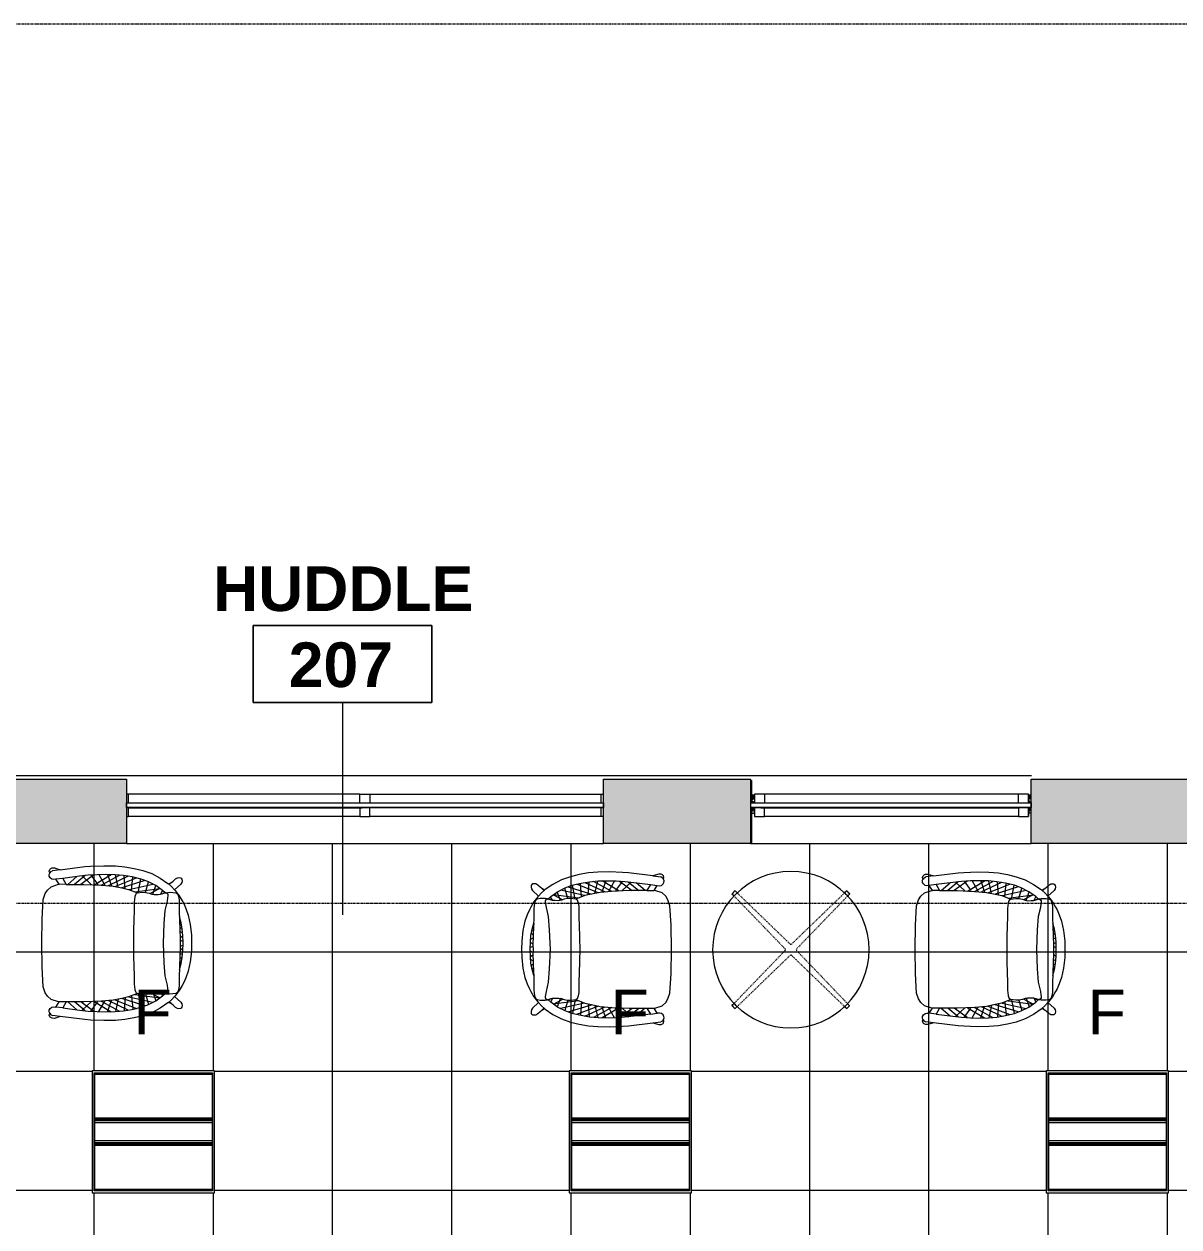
# Model space of a CAD drawing. Header units: inches. Extents: x 29752 to 32426, y -178 to 5722.
# Drawn here: x 30307.8 to 30540.2, y 5368.6 to 5610.7 of the extents above; entities that cross this region are included whole.
import ezdxf

# ---------------------------------------------------------------- set-up
doc = ezdxf.new("R2010")
doc.units = ezdxf.units.IN
doc.header["$MEASUREMENT"] = 0
doc.linetypes.add('Dash', pattern=[0.25, 0.125, -0.125])
doc.linetypes.add('Grid Line 1_2_', pattern=[0.875, 0.5, -0.125, 0.125, -0.125])
for name, color, linetype, lineweight in [('1900 Duke Street_2nd Flr_LINKED_dwg', 8, 'Continuous', 9), ('A-AREA-IDEN', 2, 'Continuous', 9), ('A-CLNG', 13, 'Continuous', 13), ('A-CLNG-PATT', 13, 'Continuous', 13), ('A-FLOR', 192, 'Continuous', 13), ('A-GLAZ-CURT', 52, 'Continuous', 9), ('A-WALL', 113, 'Continuous', 13), ('A-WALL-PATT', 111, 'Continuous', 13), ('AE-GLAZING', 7, 'Continuous', 9), ('AE-SILL', 7, 'Continuous', 9), ('AE-WALLS-PATT', 7, 'Continuous', 9), ('AE-WALLS-TENANT', 7, 'Continuous', 9), ('E-LITE-EQPM', 33, 'Continuous', 9), ('E-LITE-EQPM-IDEN', 33, 'Continuous', 9), ('I-FURN', 30, 'Continuous', 9), ('I-FURN-HDLN', 30, 'Dash', 9), ('S-GRID', 1, 'Continuous', 9)]:
    doc.layers.add(name, color=color, linetype=linetype, lineweight=lineweight)
doc.styles.add('Arial', font='arial.ttf', dxfattribs={"height": 9})
doc.styles.add('Swis721 Lt BT_B', font='', dxfattribs={"height": 9})
doc.styles.get('Swis721 Lt BT_B').set_extended_font_data('Swis721 Lt BT', bold=True)

# ---------------------------------------------------------------- blocks, each defined once
blk = doc.blocks.new('1900 Duke Street_2nd Flr_LINKED_dwg-5565117-FIRST FLOOR')
at = {"layer": 'AE-WALLS-PATT'}
h = blk.add_hatch(color=256, dxfattribs=at)
h.paths.add_polyline_path([(1355.63, 1066.92), (1355.63, 1074.17), (1355.47, 1074.17), (1355.47, 1066.92)], flags=0)
h.paths.add_polyline_path([(1355.47, 1075.17), (1355.63, 1075.17), (1355.63, 1079.62), (1355.47, 1079.62)], flags=0)
at = {"layer": 'AE-GLAZING'}
for p, q in [((1278.81, 1076.87), (1325.38, 1076.87)), ((1356.22, 1075.17), (1355.63, 1075.17)), ((1411.4, 1075.17), (1411.9, 1075.17)), ((1230.25, 1074.12), (1229.88, 1074.12)), ((1325.88, 1074.12), (1325.38, 1074.12)), ((1355.94, 1074.17), (1355.63, 1073.06)), ((1355.91, 1074.17), (1356.22, 1073.06)), ((1357.5, 1074.12), (1358.25, 1074.12)), ((1410.13, 1074.12), (1409.38, 1074.12)), ((1411.72, 1074.17), (1411.4, 1073.06)), ((1411.9, 1073.42), (1411.69, 1074.17)), ((1276.81, 1072.37), (1230.25, 1072.37)), ((1409.38, 1072.37), (1411.38, 1072.37))]:
    blk.add_line(p, q, dxfattribs=at)
at = {"layer": 'AE-GLAZING', "flags": 128}
for points in [[(1230.25, 1075.17), (1230.25, 1076.87), (1229.88, 1076.87)], [(1276.81, 1075.17), (1276.81, 1076.87), (1230.25, 1076.87)], [(1276.81, 1076.87), (1278.81, 1076.87), (1278.81, 1075.17)], [(1325.38, 1075.17), (1325.38, 1076.87), (1325.88, 1076.87)], [(1358.25, 1076.87), (1356.25, 1076.87), (1356.25, 1075.17)], [(1409.38, 1075.17), (1409.38, 1076.87), (1358.25, 1076.87), (1358.25, 1075.17)], [(1411.38, 1075.17), (1411.38, 1076.87), (1409.38, 1076.87)], [(1229.88, 1072.37), (1230.25, 1072.37), (1230.25, 1074.12), (1276.81, 1074.12), (1277.31, 1074.12)], [(1276.81, 1074.12), (1276.81, 1072.37), (1278.81, 1072.37), (1278.81, 1074.12)], [(1325.38, 1072.37), (1325.38, 1074.12), (1278.81, 1074.12), (1278.31, 1074.12)], [(1355.63, 1074.17), (1355.63, 1073.06), (1356.22, 1073.06), (1356.22, 1074.17)], [(1356.25, 1074.17), (1356.25, 1072.37), (1358.25, 1072.37), (1358.25, 1074.12), (1409.38, 1074.12), (1409.38, 1072.37), (1358.25, 1072.37)], [(1411.9, 1073.06), (1411.4, 1073.06), (1411.4, 1074.17)], [(1325.88, 1072.37), (1325.38, 1072.37), (1278.81, 1072.37)]]:
    blk.add_lwpolyline(points, dxfattribs=at)
blk.add_lwpolyline([(1411.38, 1074.17), (1411.38, 1072.37)], close=True, dxfattribs=at)
at = {"layer": 'AE-GLAZING'}
for centre, start, end in [((1355.91, 1077.35), 242.9414, 302.3616), ((1355.91, 1077.18), 242.9414, 302.3616), ((1355.91, 1076.99), 242.9414, 302.3616), ((1355.91, 1076.76), 242.9414, 302.3616), ((1411.71, 1077.35), 237.6384, 287.7404), ((1411.71, 1077.18), 237.6384, 287.7404), ((1411.71, 1076.99), 237.6384, 287.7404), ((1411.71, 1076.76), 237.6384, 287.7404)]:
    blk.add_arc(centre, 0.631, start, end, dxfattribs=at)
blk.add_ellipse((1356, 1075.67), major_axis=(0, 0.333), ratio=0.724983, dxfattribs=at)
for start_param, end_param in [(0, 4.876802), (5.083746, 6.283185)]:
    blk.add_ellipse((1411.68, 1075.67), major_axis=(0, 0.333), ratio=0.724983, start_param=start_param, end_param=end_param, dxfattribs=at)
at = {"layer": 'AE-SILL', "flags": 128}
blk.add_lwpolyline([(1143.63, 1079.92), (1143.63, 1080.62), (1412, 1080.62)], dxfattribs=at)
at = {"layer": 'AE-WALLS-TENANT'}
blk.add_line((1355.63, 1074.17), (1355.63, 1066.92), dxfattribs=at)
at = {"layer": 'AE-WALLS-TENANT', "flags": 128}
blk.add_lwpolyline([(1355.47, 1079.62), (1355.63, 1079.62), (1355.63, 1075.17)], dxfattribs=at)
blk = doc.blocks.new('HermanMiller_Collection_CrosshatchLoungeChair - Lounge Chair Ash Frame-6145815-FIRST FLOOR')
at = {"layer": 'I-FURN'}
for p, q in [((-10.11, 13.94), (-8.33, 14.56)), ((-8.33, 14.56), (-6.56, 15)), ((-6.56, 15), (-4.69, 15.31)), ((-4.69, 15.31), (-2.82, 15.48)), ((-2.82, 15.48), (-0.47, 15.53)), ((-0.47, 15.53), (2.19, 15.43)), ((2.19, 15.43), (3.35, 15.33)), ((3.35, 15.33), (8.29, 14.71)), ((8.29, 14.71), (9.45, 15.08)), ((8.29, 14.71), (9.88, 14.51)), ((9.45, 15.08), (9.94, 15.07)), ((9.94, 15.07), (10.19, 14.93)), ((10.19, 14.93), (10.33, 14.83)), ((10.33, 14.83), (10.4, 14.76)), ((10.4, 14.76), (10.5, 14.41)), ((-16.24, 12.46), (-16.19, 12.83)), ((-16.16, 12.12), (-16.24, 12.46)), ((-16.19, 12.83), (-16.06, 13.01)), ((-15.97, 11.79), (-16.16, 12.12)), ((-16.06, 13.01), (-15.88, 13.11)), ((-15.88, 13.11), (-15.57, 13.14)), ((-15.57, 13.14), (-15.3, 13.12)), ((-15.3, 13.12), (-14.89, 12.88)), ((-14.89, 12.88), (-14.41, 12.45)), ((-14.41, 12.45), (-14.09, 12.16)), ((-14.09, 12.16), (-13.61, 11.74)), ((-14.09, 12.16), (-13.5, 11.86)), ((-13.38, 11.97), (-11.84, 13.02)), ((-11.84, 13.02), (-10.11, 13.94)), ((-9.35, 12.33), (-10.91, 11.55)), ((-8.84, 10.17), (-9.47, 12.27)), ((-8, 12.83), (-9.35, 12.33)), ((-8.74, 12.53), (-4.08, 11.08)), ((-6.16, 13.28), (-8, 12.83)), ((-7.37, 10.07), (-7.91, 12.86)), ((-2.66, 11.35), (-7.08, 13.06)), ((-6.07, 10.51), (-6.29, 13.25)), ((-4.45, 13.56), (-6.16, 13.28)), ((-5.4, 13.41), (-1.32, 11.5)), ((-4.75, 10.94), (-4.57, 13.54)), ((-2.74, 13.71), (-4.45, 13.56)), ((0.04, 11.62), (-3.65, 13.63)), ((-3.38, 11.21), (-2.81, 13.7)), ((-0.72, 13.76), (-2.74, 13.71)), ((-1.21, 13.75), (-1.99, 11.46)), ((1.47, 11.68), (-1.95, 13.73)), ((0.89, 13.71), (-0.72, 13.76)), ((0.54, 13.72), (-0.67, 11.6)), ((2.14, 13.64), (0.76, 11.76)), ((2.65, 13.61), (0.89, 13.71)), ((1.53, 13.68), (4.14, 11.76)), ((3.91, 13.46), (2.02, 11.7)), ((4.43, 13.4), (2.65, 13.61)), ((3.31, 13.53), (5.45, 11.77)), ((7.79, 12.98), (4.43, 13.4)), ((6.74, 11.78), (4.95, 13.34)), ((7.07, 11.78), (7.79, 12.98)), ((7.79, 12.98), (9.15, 12.81)), ((9.15, 12.81), (8.52, 11.78)), ((9.63, 12.75), (9.15, 12.81)), ((10.01, 12.82), (9.63, 12.75)), ((10.18, 14.37), (9.88, 14.51)), ((10.35, 13.11), (10.01, 12.82)), ((10.42, 14.04), (10.18, 14.37)), ((10.49, 13.42), (10.35, 13.11)), ((10.49, 14.35), (10.4, 14.07)), ((10.4, 14.07), (10.42, 14.04)), ((10.42, 14.04), (10.52, 13.74)), ((10.5, 14.41), (10.49, 14.35)), ((10.52, 13.74), (10.49, 13.42)), ((-14.73, 10.65), (-15.97, 11.79)), ((-15.65, 9.49), (-14.85, 10.52)), ((-15.53, 9.31), (-15.3, 9.89)), ((-15.3, 9.89), (-15.03, 10.04)), ((-15.03, 10.04), (-14.38, 10.15)), ((-14.85, 10.52), (-14.73, 10.65)), ((-14.11, 11.32), (-14.73, 10.65)), ((-14.38, 10.15), (-13.68, 10.18)), ((-13.5, 11.86), (-14.11, 11.32)), ((-13.68, 10.18), (-13.37, 10.16)), ((-13.5, 11.86), (-13.38, 11.97)), ((-13.37, 10.16), (-13, 10.1)), ((-13.37, 9.72), (-13.26, 9.91)), ((-13.37, 9.45), (-13.37, 9.72)), ((-13.26, 9.91), (-13.03, 10.05)), ((-13.03, 10.05), (-12.87, 10.08)), ((-12.28, 10.57), (-12.84, 10.05)), ((-12.84, 10.05), (-11.91, 9.79)), ((-12.25, 9.89), (-12.74, 10.15)), ((-11.93, 9.83), (-12.31, 10.54)), ((-10.91, 11.55), (-12.28, 10.57)), ((-11.91, 9.79), (-11.38, 9.76)), ((-6.69, 10.27), (-11.75, 10.94)), ((-11.75, 10.94), (-9.83, 9.94)), ((-11.38, 9.76), (-10.62, 9.74)), ((-10.32, 9.77), (-10.95, 11.52)), ((-10.62, 9.74), (-10.13, 9.82)), ((-5.5, 10.76), (-10.32, 11.84)), ((-10.13, 9.82), (-9.58, 10.03)), ((-9.58, 10.03), (-8.94, 10.17)), ((-8.94, 10.17), (-8.25, 10.18)), ((-8.25, 10.18), (-7.24, 10.05)), ((-7.24, 10.05), (-5.43, 10.76)), ((-6.98, 9.91), (-7.24, 10.05)), ((-6.87, 9.68), (-6.98, 9.91)), ((-5.43, 10.76), (-4.09, 11.07)), ((-4.09, 11.07), (-2.35, 11.41)), ((-2.35, 11.41), (-0.04, 11.62)), ((-0.04, 11.62), (3.52, 11.76)), ((3.52, 11.76), (7.07, 11.78)), ((7.07, 11.78), (8.52, 11.78)), ((8.52, 11.78), (8.64, 11.78)), ((8.64, 11.78), (10.13, 11.29)), ((10.13, 11.29), (10.87, 10.64)), ((10.87, 10.64), (11.32, 9.93)), ((11.32, 9.93), (11.7, 8.73)), ((-16.99, 6.91), (-16.57, 7.88)), ((-16.57, 7.88), (-16.27, 8.44)), ((-16.27, 8.44), (-15.65, 9.49)), ((-15.67, 8.24), (-15.64, 8.63)), ((-15.67, 6.38), (-15.67, 8.24)), ((-15.64, 8.63), (-15.53, 9.31)), ((-13.32, 9.08), (-13.37, 9.45)), ((-13.2, 8.39), (-13.32, 9.08)), ((-12.77, 6.52), (-13.2, 8.39)), ((-6.73, 9.31), (-6.87, 9.68)), ((-6.63, 8.65), (-6.73, 9.31)), ((-6.6, 8.25), (-6.63, 8.65)), ((-6.6, 6.21), (-6.6, 8.25)), ((11.7, 8.73), (11.95, 4.8)), ((-17.88, 3.71), (-17.46, 5.6)), ((-17.46, 5.6), (-16.99, 6.91)), ((-15.71, 5.21), (-16.02, 4.01)), ((-15.73, 4.6), (-15.71, 5.21)), ((-15.71, 5.21), (-15.67, 6.38)), ((-12.57, 3.87), (-12.77, 6.52)), ((-6.53, 4.94), (-6.6, 6.21)), ((-6.46, 2.21), (-6.53, 4.94)), ((-18.12, 1.59), (-17.88, 3.71)), ((-16.25, 2.74), (-16.35, 1.47)), ((-16.02, 4.01), (-16.25, 2.74)), ((-16.18, 3.11), (-15.79, 2.82)), ((-16.08, 3.71), (-15.76, 3.84)), ((-15.86, 0.78), (-15.73, 4.6)), ((-15.83, 4.74), (-15.73, 4.64)), ((-12.39, -0.06), (-12.57, 3.87)), ((11.95, 4.8), (12.01, -0.06)), ((-18.15, -0.06), (-18.12, 1.59)), ((-16.35, 1.47), (-16.41, -0.06)), ((-15.85, 0.53), (-16.39, 0.33)), ((-16.36, 1.35), (-15.85, 1.03)), ((-16.31, 1.99), (-15.81, 2.23)), ((-15.84, -0.06), (-15.86, 0.78)), ((-6.43, -0.06), (-6.46, 2.21)), ((-18.12, -1.72), (-18.15, -0.06)), ((-17.88, -3.83), (-18.12, -1.72)), ((-16.41, -0.06), (-16.35, -1.59)), ((-15.85, -0.65), (-16.39, -0.45)), ((-16.36, -1.47), (-15.85, -1.15)), ((-16.35, -1.59), (-16.25, -2.86)), ((-16.31, -2.11), (-15.81, -2.35)), ((-15.86, -0.91), (-15.84, -0.06)), ((-15.73, -4.72), (-15.86, -0.91)), ((-12.57, -3.99), (-12.39, -0.06)), ((-6.53, -5.07), (-6.46, -2.33)), ((-6.46, -2.33), (-6.43, -0.06)), ((12.01, -0.06), (11.95, -4.92)), ((-17.46, -5.72), (-17.88, -3.83)), ((-16.25, -2.86), (-16.02, -4.13)), ((-16.18, -3.23), (-15.79, -2.95)), ((-16.08, -3.83), (-15.76, -3.96)), ((-16.02, -4.13), (-15.71, -5.33)), ((-15.83, -4.87), (-15.73, -4.77)), ((-15.67, -6.5), (-15.73, -4.72)), ((-15.71, -5.33), (-15.73, -4.72)), ((-12.77, -6.65), (-12.57, -3.99)), ((-16.99, -7.03), (-17.46, -5.72)), ((-16.57, -8.01), (-16.99, -7.03)), ((-15.67, -8.36), (-15.67, -6.5)), ((-13.2, -8.52), (-12.77, -6.65)), ((-6.6, -6.33), (-6.53, -5.07)), ((-6.6, -8.38), (-6.6, -6.33)), ((11.95, -4.92), (11.7, -8.85)), ((-16.27, -8.56), (-16.57, -8.01)), ((-15.65, -9.61), (-16.27, -8.56)), ((-15.64, -8.76), (-15.67, -8.36)), ((-14.85, -10.65), (-15.65, -9.61)), ((-15.53, -9.43), (-15.64, -8.76)), ((-15.3, -10.01), (-15.53, -9.43)), ((-13.37, -9.58), (-13.32, -9.2)), ((-13.37, -9.84), (-13.37, -9.58)), ((-13.32, -9.2), (-13.2, -8.52)), ((-6.87, -9.81), (-6.73, -9.43)), ((-6.73, -9.43), (-6.63, -8.77)), ((-6.63, -8.77), (-6.6, -8.38)), ((11.7, -8.85), (11.32, -10.05)), ((-16.16, -12.24), (-15.97, -11.91)), ((-15.97, -11.91), (-14.73, -10.77)), ((-15.03, -10.16), (-15.3, -10.01)), ((-14.38, -10.28), (-15.03, -10.16)), ((-14.73, -10.77), (-14.85, -10.65)), ((-14.73, -10.77), (-14.11, -11.44)), ((-13.68, -10.3), (-14.38, -10.28)), ((-14.11, -11.44), (-13.5, -11.98)), ((-14.09, -12.28), (-13.61, -11.86)), ((-13.5, -11.98), (-14.09, -12.28)), ((-13.37, -10.29), (-13.68, -10.3)), ((-13.38, -12.1), (-13.5, -11.98)), ((-11.84, -13.14), (-13.38, -12.1)), ((-13.26, -10.03), (-13.37, -9.84)), ((-13, -10.22), (-13.37, -10.29)), ((-13.03, -10.17), (-13.26, -10.03)), ((-12.87, -10.2), (-13.03, -10.17)), ((-13, -10.22), (-12.84, -10.17)), ((-11.91, -9.91), (-12.84, -10.17)), ((-12.84, -10.17), (-12.28, -10.69)), ((-12.25, -10.01), (-12.74, -10.27)), ((-11.93, -9.95), (-12.31, -10.66)), ((-12.28, -10.69), (-10.91, -11.67)), ((-11.38, -9.88), (-11.91, -9.91)), ((-11.75, -11.07), (-9.83, -10.06)), ((-6.69, -10.39), (-11.75, -11.07)), ((-10.62, -9.86), (-11.38, -9.88)), ((-10.32, -9.89), (-10.95, -11.64)), ((-10.91, -11.67), (-9.35, -12.45)), ((-10.13, -9.95), (-10.62, -9.86)), ((-5.5, -10.89), (-10.32, -11.96)), ((-9.58, -10.15), (-10.13, -9.95)), ((-8.94, -10.29), (-9.58, -10.15)), ((-8.84, -10.29), (-9.47, -12.39)), ((-8.25, -10.3), (-8.94, -10.29)), ((-8.74, -12.65), (-4.08, -11.2)), ((-7.24, -10.18), (-8.25, -10.3)), ((-7.37, -10.19), (-7.91, -12.98)), ((-7.24, -10.18), (-6.98, -10.03)), ((-5.43, -10.88), (-7.24, -10.18)), ((-2.66, -11.47), (-7.08, -13.18)), ((-6.98, -10.03), (-6.87, -9.81)), ((-6.07, -10.63), (-6.29, -13.38)), ((-4.09, -11.2), (-5.43, -10.88)), ((-5.4, -13.53), (-1.32, -11.62)), ((-4.75, -11.06), (-4.57, -13.66)), ((-2.35, -11.53), (-4.09, -11.2)), ((0.04, -11.74), (-3.65, -13.75)), ((-3.38, -11.33), (-2.81, -13.82)), ((-0.04, -11.74), (-2.35, -11.53)), ((-1.21, -13.87), (-1.99, -11.59)), ((1.47, -11.8), (-1.95, -13.85)), ((0.54, -13.85), (-0.67, -11.72)), ((3.52, -11.88), (-0.04, -11.74)), ((2.14, -13.76), (0.76, -11.88)), ((1.53, -13.8), (4.14, -11.89)), ((3.91, -13.59), (2.02, -11.82)), ((3.31, -13.65), (5.45, -11.89)), ((7.07, -11.9), (3.52, -11.88)), ((6.74, -11.9), (4.95, -13.46)), ((7.07, -11.9), (8.52, -11.91)), ((7.79, -13.1), (7.07, -11.9)), ((8.52, -11.91), (9.15, -12.93)), ((8.64, -11.91), (8.52, -11.91)), ((10.13, -11.42), (8.64, -11.91)), ((10.87, -10.76), (10.13, -11.42)), ((11.32, -10.05), (10.87, -10.76)), ((-16.24, -12.58), (-16.16, -12.24)), ((-16.19, -12.95), (-16.24, -12.58)), ((-16.06, -13.13), (-16.19, -12.95)), ((-15.88, -13.23), (-16.06, -13.13)), ((-15.57, -13.27), (-15.88, -13.23)), ((-15.3, -13.24), (-15.57, -13.27)), ((-14.89, -13), (-15.3, -13.24)), ((-14.41, -12.57), (-14.89, -13)), ((-14.09, -12.28), (-14.41, -12.57)), ((-10.11, -14.07), (-11.84, -13.14)), ((-8.33, -14.68), (-10.11, -14.07)), ((-9.35, -12.45), (-8, -12.96)), ((-8, -12.96), (-6.16, -13.41)), ((-6.16, -13.41), (-4.45, -13.68)), ((-4.45, -13.68), (-2.74, -13.83)), ((-2.74, -13.83), (-0.72, -13.88)), ((-0.72, -13.88), (0.89, -13.84)), ((0.89, -13.84), (2.65, -13.73)), ((2.65, -13.73), (4.43, -13.53)), ((4.43, -13.53), (7.79, -13.1)), ((7.79, -13.1), (9.15, -12.93)), ((9.15, -12.93), (9.63, -12.87)), ((9.63, -12.87), (10.01, -12.94)), ((10.18, -14.49), (9.88, -14.63)), ((10.01, -12.94), (10.35, -13.24)), ((10.18, -14.49), (10.4, -14.2)), ((10.35, -13.24), (10.49, -13.54)), ((10.42, -14.16), (10.4, -14.2)), ((10.4, -14.2), (10.49, -14.47)), ((10.52, -13.86), (10.42, -14.16)), ((10.49, -13.54), (10.52, -13.86)), ((10.49, -14.47), (10.5, -14.53)), ((-6.56, -15.12), (-8.33, -14.68)), ((-4.69, -15.44), (-6.56, -15.12)), ((-2.82, -15.61), (-4.69, -15.44)), ((-0.47, -15.65), (-2.82, -15.61)), ((2.19, -15.55), (-0.47, -15.65)), ((3.35, -15.46), (2.19, -15.55)), ((8.29, -14.83), (3.35, -15.46)), ((8.29, -14.83), (9.88, -14.63)), ((9.45, -15.21), (8.29, -14.83)), ((9.94, -15.19), (9.45, -15.21)), ((10.19, -15.06), (9.94, -15.19)), ((10.33, -14.95), (10.19, -15.06)), ((10.4, -14.88), (10.33, -14.95)), ((10.5, -14.53), (10.4, -14.88))]:
    blk.add_line(p, q, dxfattribs=at)
blk = doc.blocks.new('Table-Coffee-Teknion-BBCTC_Cosmos_Round-R2013 - 17 3_4_ High-6290376-FIRST FLOOR')
at = {"layer": 'I-FURN'}
for p, q in [((-11.85, 11.25), (-11.44, 10.83)), ((-10.81, 11.45), (-11.24, 11.86)), ((11.24, 11.86), (10.81, 11.45)), ((11.44, 10.83), (11.85, 11.25)), ((-11.44, -10.83), (-11.85, -11.25)), ((-11.24, -11.86), (-10.81, -11.45)), ((10.82, -11.45), (11.24, -11.86)), ((11.81, -11.29), (11.41, -10.86))]:
    blk.add_line(p, q, dxfattribs=at)
for radius, start, end in [(15.75, 0, 180), (16.34, 133.4535, 136.4655), (15.75, 133.359, 136.5603), (15.75, 43.4397, 46.635), (16.34, 43.5345, 46.5404), (15.75, 180, 360), (16.34, 223.5345, 226.5404), (15.75, 223.4397, 226.635), (15.75, 313.3594, 316.3973), (16.34, 313.4535, 316.3027)]:
    blk.add_arc((0, 0), radius, start, end, dxfattribs=at)
at = {"layer": 'I-FURN-HDLN'}
for p, q in [((-1.13, 0.14), (-11.85, 11.25)), ((-11.24, 11.86), (-0.14, 1.13)), ((0.14, 1.13), (11.24, 11.86)), ((11.85, 11.25), (1.13, 0.14)), ((-11.85, -11.25), (-1.13, -0.13)), ((-0.14, -1.13), (-11.24, -11.86)), ((11.24, -11.86), (0.14, -1.14)), ((1.14, -0.14), (11.81, -11.29))]:
    blk.add_line(p, q, dxfattribs=at)
for centre, start, end in [((-1.29, 0), 319.2979, 41.4043), ((0, 1.29), 228.5957, 311.4043), ((1.29, 0), 138.6476, 223.7627), ((0, -1.29), 47.5735, 131.4196)]:
    blk.add_arc(centre, 0.206, start, end, dxfattribs=at)
blk = doc.blocks.new('HermanMiller_Collection_CrosshatchLoungeChair - Lounge Chair Ash Frame-6145814-FIRST FLOOR')
at = {"layer": 'I-FURN'}
for p, q in [((-8.33, 14.68), (-10.11, 14.07)), ((-6.56, 15.12), (-8.33, 14.68)), ((-4.69, 15.44), (-6.56, 15.12)), ((-2.82, 15.61), (-4.69, 15.44)), ((-0.47, 15.65), (-2.82, 15.61)), ((2.19, 15.55), (-0.47, 15.65)), ((3.35, 15.46), (2.19, 15.55)), ((8.29, 14.83), (3.35, 15.46)), ((9.45, 15.21), (8.29, 14.83)), ((8.29, 14.83), (9.88, 14.63)), ((9.94, 15.19), (9.45, 15.21)), ((10.18, 14.49), (9.88, 14.63)), ((10.19, 15.06), (9.94, 15.19)), ((10.33, 14.95), (10.19, 15.06)), ((10.4, 14.88), (10.33, 14.95)), ((10.5, 14.53), (10.4, 14.88)), ((10.49, 14.47), (10.5, 14.53)), ((-16.19, 12.95), (-16.24, 12.58)), ((-16.24, 12.58), (-16.16, 12.24)), ((-16.06, 13.13), (-16.19, 12.95)), ((-16.16, 12.24), (-15.97, 11.91)), ((-15.88, 13.23), (-16.06, 13.13)), ((-15.57, 13.27), (-15.88, 13.23)), ((-15.3, 13.24), (-15.57, 13.27)), ((-14.89, 13), (-15.3, 13.24)), ((-14.41, 12.57), (-14.89, 13)), ((-14.09, 12.28), (-14.41, 12.57)), ((-14.09, 12.28), (-13.61, 11.86)), ((-13.5, 11.98), (-14.09, 12.28)), ((-11.84, 13.14), (-13.38, 12.1)), ((-10.11, 14.07), (-11.84, 13.14)), ((-10.91, 11.67), (-9.35, 12.45)), ((-8.84, 10.29), (-9.47, 12.39)), ((-9.35, 12.45), (-8, 12.96)), ((-8.74, 12.65), (-4.08, 11.2)), ((-8, 12.96), (-6.16, 13.41)), ((-7.37, 10.19), (-7.91, 12.98)), ((-2.66, 11.47), (-7.08, 13.18)), ((-6.07, 10.63), (-6.29, 13.38)), ((-6.16, 13.41), (-4.45, 13.68)), ((-5.4, 13.53), (-1.32, 11.62)), ((-4.75, 11.06), (-4.57, 13.66)), ((-4.45, 13.68), (-2.74, 13.83)), ((0.04, 11.74), (-3.65, 13.75)), ((-3.38, 11.33), (-2.81, 13.82)), ((-2.74, 13.83), (-0.72, 13.88)), ((-1.21, 13.87), (-1.99, 11.59)), ((1.47, 11.8), (-1.95, 13.85)), ((-0.72, 13.88), (0.89, 13.84)), ((0.54, 13.85), (-0.67, 11.72)), ((2.14, 13.76), (0.76, 11.88)), ((0.89, 13.84), (2.65, 13.73)), ((1.53, 13.8), (4.14, 11.89)), ((3.91, 13.59), (2.02, 11.82)), ((2.65, 13.73), (4.43, 13.53)), ((3.31, 13.65), (5.45, 11.89)), ((4.43, 13.53), (7.79, 13.1)), ((6.74, 11.9), (4.95, 13.46)), ((7.79, 13.1), (7.07, 11.9)), ((7.79, 13.1), (9.15, 12.93)), ((8.52, 11.91), (9.15, 12.93)), ((9.15, 12.93), (9.63, 12.87)), ((9.63, 12.87), (10.01, 12.94)), ((10.01, 12.94), (10.35, 13.24)), ((10.18, 14.49), (10.4, 14.2)), ((10.35, 13.24), (10.49, 13.54)), ((10.4, 14.2), (10.49, 14.47)), ((10.42, 14.16), (10.4, 14.2)), ((10.52, 13.86), (10.42, 14.16)), ((10.49, 13.54), (10.52, 13.86)), ((-15.97, 11.91), (-14.73, 10.77)), ((-14.85, 10.65), (-15.65, 9.61)), ((-15.3, 10.01), (-15.53, 9.43)), ((-15.03, 10.16), (-15.3, 10.01)), ((-14.38, 10.28), (-15.03, 10.16)), ((-14.73, 10.77), (-14.85, 10.65)), ((-14.73, 10.77), (-14.11, 11.44)), ((-13.68, 10.3), (-14.38, 10.28)), ((-14.11, 11.44), (-13.5, 11.98)), ((-13.37, 10.29), (-13.68, 10.3)), ((-13.38, 12.1), (-13.5, 11.98)), ((-13, 10.22), (-13.37, 10.29)), ((-13.26, 10.03), (-13.37, 9.84)), ((-13.37, 9.84), (-13.37, 9.58)), ((-13.03, 10.17), (-13.26, 10.03)), ((-12.87, 10.2), (-13.03, 10.17)), ((-13, 10.22), (-12.84, 10.17)), ((-12.84, 10.17), (-12.28, 10.69)), ((-11.91, 9.91), (-12.84, 10.17)), ((-12.25, 10.01), (-12.74, 10.27)), ((-11.93, 9.95), (-12.31, 10.66)), ((-12.28, 10.69), (-10.91, 11.67)), ((-11.38, 9.88), (-11.91, 9.91)), ((-11.75, 11.07), (-9.83, 10.06)), ((-6.69, 10.39), (-11.75, 11.07)), ((-10.62, 9.86), (-11.38, 9.88)), ((-10.32, 9.89), (-10.95, 11.64)), ((-10.13, 9.95), (-10.62, 9.86)), ((-5.5, 10.89), (-10.32, 11.96)), ((-9.58, 10.15), (-10.13, 9.95)), ((-8.94, 10.29), (-9.58, 10.15)), ((-8.25, 10.3), (-8.94, 10.29)), ((-7.24, 10.18), (-8.25, 10.3)), ((-5.43, 10.88), (-7.24, 10.18)), ((-7.24, 10.18), (-6.98, 10.03)), ((-6.98, 10.03), (-6.87, 9.81)), ((-6.87, 9.81), (-6.73, 9.43)), ((-4.09, 11.2), (-5.43, 10.88)), ((-2.35, 11.53), (-4.09, 11.2)), ((-0.04, 11.74), (-2.35, 11.53)), ((3.52, 11.88), (-0.04, 11.74)), ((7.07, 11.9), (3.52, 11.88)), ((7.07, 11.9), (8.52, 11.91)), ((8.64, 11.91), (8.52, 11.91)), ((10.13, 11.42), (8.64, 11.91)), ((10.87, 10.76), (10.13, 11.42)), ((11.32, 10.05), (10.87, 10.76)), ((11.7, 8.85), (11.32, 10.05)), ((-16.57, 8.01), (-16.99, 7.03)), ((-16.27, 8.56), (-16.57, 8.01)), ((-15.65, 9.61), (-16.27, 8.56)), ((-15.64, 8.76), (-15.67, 8.36)), ((-15.67, 8.36), (-15.67, 6.5)), ((-15.53, 9.43), (-15.64, 8.76)), ((-13.37, 9.58), (-13.32, 9.2)), ((-13.32, 9.2), (-13.2, 8.52)), ((-13.2, 8.52), (-12.77, 6.65)), ((-6.73, 9.43), (-6.63, 8.77)), ((-6.63, 8.77), (-6.6, 8.38)), ((-6.6, 8.38), (-6.6, 6.33)), ((11.95, 4.92), (11.7, 8.85)), ((-17.46, 5.72), (-17.88, 3.83)), ((-16.99, 7.03), (-17.46, 5.72)), ((-16.02, 4.13), (-15.71, 5.33)), ((-15.83, 4.87), (-15.73, 4.77)), ((-15.67, 6.5), (-15.73, 4.72)), ((-15.71, 5.33), (-15.73, 4.72)), ((-12.77, 6.65), (-12.57, 3.99)), ((-6.6, 6.33), (-6.53, 5.07)), ((-6.53, 5.07), (-6.46, 2.33)), ((12.01, 0.06), (11.95, 4.92)), ((-17.88, 3.83), (-18.12, 1.72)), ((-16.35, 1.59), (-16.25, 2.86)), ((-16.25, 2.86), (-16.02, 4.13)), ((-16.18, 3.23), (-15.79, 2.95)), ((-16.08, 3.83), (-15.76, 3.96)), ((-15.73, 4.72), (-15.86, 0.91)), ((-12.57, 3.99), (-12.39, 0.06)), ((-18.12, 1.72), (-18.15, 0.06)), ((-18.15, 0.06), (-18.12, -1.59)), ((-16.41, 0.06), (-16.35, 1.59)), ((-16.35, -1.47), (-16.41, 0.06)), ((-15.85, 0.65), (-16.39, 0.45)), ((-16.36, 1.47), (-15.85, 1.15)), ((-16.31, 2.11), (-15.81, 2.35)), ((-15.86, 0.91), (-15.84, 0.06)), ((-15.84, 0.06), (-15.86, -0.78)), ((-12.39, 0.06), (-12.57, -3.87)), ((-6.46, 2.33), (-6.43, 0.06)), ((-6.43, 0.06), (-6.46, -2.21)), ((11.95, -4.8), (12.01, 0.06)), ((-18.12, -1.59), (-17.88, -3.71)), ((-15.85, -0.53), (-16.39, -0.33)), ((-16.36, -1.35), (-15.85, -1.03)), ((-16.25, -2.74), (-16.35, -1.47)), ((-16.31, -1.99), (-15.81, -2.23)), ((-15.86, -0.78), (-15.73, -4.6)), ((-6.46, -2.21), (-6.53, -4.94)), ((-17.88, -3.71), (-17.46, -5.6)), ((-16.02, -4.01), (-16.25, -2.74)), ((-16.18, -3.11), (-15.79, -2.82)), ((-16.08, -3.71), (-15.76, -3.84)), ((-15.71, -5.21), (-16.02, -4.01)), ((-15.83, -4.74), (-15.73, -4.64)), ((-15.73, -4.6), (-15.71, -5.21)), ((-12.57, -3.87), (-12.77, -6.52)), ((11.7, -8.73), (11.95, -4.8)), ((-17.46, -5.6), (-16.99, -6.91)), ((-16.99, -6.91), (-16.57, -7.88)), ((-15.71, -5.21), (-15.67, -6.38)), ((-15.67, -6.38), (-15.67, -8.24)), ((-12.77, -6.52), (-13.2, -8.39)), ((-6.53, -4.94), (-6.6, -6.21)), ((-6.6, -6.21), (-6.6, -8.25)), ((-16.57, -7.88), (-16.27, -8.44)), ((-16.27, -8.44), (-15.65, -9.49)), ((-15.67, -8.24), (-15.64, -8.63)), ((-15.65, -9.49), (-14.85, -10.52)), ((-15.64, -8.63), (-15.53, -9.31)), ((-15.53, -9.31), (-15.3, -9.89)), ((-13.32, -9.08), (-13.37, -9.45)), ((-13.37, -9.45), (-13.37, -9.72)), ((-13.2, -8.39), (-13.32, -9.08)), ((-6.87, -9.68), (-6.98, -9.91)), ((-6.73, -9.31), (-6.87, -9.68)), ((-6.63, -8.65), (-6.73, -9.31)), ((-6.6, -8.25), (-6.63, -8.65)), ((11.32, -9.93), (11.7, -8.73)), ((-15.97, -11.79), (-16.16, -12.12)), ((-14.73, -10.65), (-15.97, -11.79)), ((-15.3, -9.89), (-15.03, -10.04)), ((-15.03, -10.04), (-14.38, -10.15)), ((-14.85, -10.52), (-14.73, -10.65)), ((-14.11, -11.32), (-14.73, -10.65)), ((-14.38, -10.15), (-13.68, -10.18)), ((-13.5, -11.86), (-14.11, -11.32)), ((-14.09, -12.16), (-13.61, -11.74)), ((-14.09, -12.16), (-13.5, -11.86)), ((-13.68, -10.18), (-13.37, -10.16)), ((-13.5, -11.86), (-13.38, -11.97)), ((-13.38, -11.97), (-11.84, -13.02)), ((-13.37, -9.72), (-13.26, -9.91)), ((-13.37, -10.16), (-13, -10.1)), ((-13.26, -9.91), (-13.03, -10.05)), ((-13.03, -10.05), (-12.87, -10.08)), ((-12.84, -10.05), (-11.91, -9.79)), ((-12.28, -10.57), (-12.84, -10.05)), ((-12.25, -9.89), (-12.74, -10.15)), ((-11.93, -9.83), (-12.31, -10.54)), ((-10.91, -11.55), (-12.28, -10.57)), ((-11.91, -9.79), (-11.38, -9.76)), ((-11.75, -10.94), (-9.83, -9.94)), ((-6.69, -10.27), (-11.75, -10.94)), ((-11.38, -9.76), (-10.62, -9.74)), ((-10.32, -9.77), (-10.95, -11.52)), ((-9.35, -12.33), (-10.91, -11.55)), ((-10.62, -9.74), (-10.13, -9.82)), ((-5.5, -10.76), (-10.32, -11.84)), ((-10.13, -9.82), (-9.58, -10.03)), ((-9.58, -10.03), (-8.94, -10.17)), ((-8.84, -10.17), (-9.47, -12.27)), ((-8.94, -10.17), (-8.25, -10.18)), ((-8.74, -12.53), (-4.08, -11.08)), ((-8.25, -10.18), (-7.24, -10.05)), ((-7.37, -10.07), (-7.91, -12.86)), ((-6.98, -9.91), (-7.24, -10.05)), ((-7.24, -10.05), (-5.43, -10.76)), ((-2.66, -11.35), (-7.08, -13.06)), ((-6.07, -10.51), (-6.29, -13.25)), ((-5.43, -10.76), (-4.09, -11.07)), ((-5.4, -13.41), (-1.32, -11.5)), ((-4.75, -10.94), (-4.57, -13.54)), ((-4.09, -11.07), (-2.35, -11.41)), ((0.04, -11.62), (-3.65, -13.63)), ((-3.38, -11.21), (-2.81, -13.7)), ((-2.35, -11.41), (-0.04, -11.62)), ((-1.21, -13.75), (-1.99, -11.46)), ((1.47, -11.68), (-1.95, -13.73)), ((0.54, -13.72), (-0.67, -11.6)), ((-0.04, -11.62), (3.52, -11.76)), ((2.14, -13.64), (0.76, -11.76)), ((1.53, -13.68), (4.14, -11.76)), ((3.91, -13.46), (2.02, -11.7)), ((3.31, -13.53), (5.45, -11.77)), ((3.52, -11.76), (7.07, -11.78)), ((6.74, -11.78), (4.95, -13.34)), ((7.07, -11.78), (8.52, -11.78)), ((7.07, -11.78), (7.79, -12.98)), ((9.15, -12.81), (8.52, -11.78)), ((8.52, -11.78), (8.64, -11.78)), ((8.64, -11.78), (10.13, -11.29)), ((10.13, -11.29), (10.87, -10.64)), ((10.87, -10.64), (11.32, -9.93)), ((-16.16, -12.12), (-16.24, -12.46)), ((-16.24, -12.46), (-16.19, -12.83)), ((-16.19, -12.83), (-16.06, -13.01)), ((-16.06, -13.01), (-15.88, -13.11)), ((-15.88, -13.11), (-15.57, -13.14)), ((-15.57, -13.14), (-15.3, -13.12)), ((-15.3, -13.12), (-14.89, -12.88)), ((-14.89, -12.88), (-14.41, -12.45)), ((-14.41, -12.45), (-14.09, -12.16)), ((-11.84, -13.02), (-10.11, -13.94)), ((-10.11, -13.94), (-8.33, -14.56)), ((-8, -12.83), (-9.35, -12.33)), ((-6.16, -13.28), (-8, -12.83)), ((-4.45, -13.56), (-6.16, -13.28)), ((-2.74, -13.71), (-4.45, -13.56)), ((-0.72, -13.76), (-2.74, -13.71)), ((0.89, -13.71), (-0.72, -13.76)), ((2.65, -13.61), (0.89, -13.71)), ((4.43, -13.4), (2.65, -13.61)), ((7.79, -12.98), (4.43, -13.4)), ((7.79, -12.98), (9.15, -12.81)), ((8.29, -14.71), (9.88, -14.51)), ((9.63, -12.75), (9.15, -12.81)), ((10.01, -12.82), (9.63, -12.75)), ((10.18, -14.37), (9.88, -14.51)), ((10.35, -13.11), (10.01, -12.82)), ((10.42, -14.04), (10.18, -14.37)), ((10.49, -13.42), (10.35, -13.11)), ((10.4, -14.07), (10.42, -14.04)), ((10.49, -14.35), (10.4, -14.07)), ((10.4, -14.76), (10.5, -14.41)), ((10.42, -14.04), (10.52, -13.74)), ((10.52, -13.74), (10.49, -13.42)), ((10.5, -14.41), (10.49, -14.35)), ((-8.33, -14.56), (-6.56, -15)), ((-6.56, -15), (-4.69, -15.31)), ((-4.69, -15.31), (-2.82, -15.48)), ((-2.82, -15.48), (-0.47, -15.53)), ((-0.47, -15.53), (2.19, -15.43)), ((2.19, -15.43), (3.35, -15.33)), ((3.35, -15.33), (8.29, -14.71)), ((8.29, -14.71), (9.45, -15.08)), ((9.45, -15.08), (9.94, -15.07)), ((9.94, -15.07), (10.19, -14.93)), ((10.19, -14.93), (10.33, -14.83)), ((10.33, -14.83), (10.4, -14.76))]:
    blk.add_line(p, q, dxfattribs=at)
blk = doc.blocks.new('System Panel - Glazed-6062364-FIRST FLOOR')
at = {"layer": 'A-GLAZ-CURT', "lineweight": 13}
for p, q in [((-48, 0.75), (-48, 1.75)), ((-48, 1.75), (48, 1.75)), ((48, 0.75), (-48, 0.75)), ((48, 1.75), (48, 0.75))]:
    blk.add_line(p, q, dxfattribs=at)
blk = doc.blocks.new('System Panel - Glazed-6062563-FIRST FLOOR')
at = {"layer": 'A-GLAZ-CURT', "lineweight": 13}
for p, q in [((-28.21, 0.75), (-28.21, 1.75)), ((-28.21, 1.75), (28.21, 1.75)), ((28.21, 0.75), (-28.21, 0.75)), ((28.21, 1.75), (28.21, 0.75))]:
    blk.add_line(p, q, dxfattribs=at)
blk = doc.blocks.new('L-Recessed-Axis-Plano - 2 X 2-4550865-FIRST FLOOR')
at = {"layer": 'E-LITE-EQPM'}
for p, q in [((11.91, 11.87), (-11.91, 11.87)), ((-11.91, 11.87), (-11.91, -11.88)), ((-11.88, -11.56), (-11.88, 11.56)), ((-11.88, 11.56), (11.87, 11.56)), ((11.87, 11.56), (11.87, -11.56)), ((11.91, -11.88), (11.91, 11.87)), ((-11.88, 2.74), (11.87, 2.74)), ((11.87, 2.51), (-11.88, 2.51)), ((-11.88, 2.3), (11.87, 2.3)), ((-11.88, 2.2), (11.87, 2.2)), ((-11.88, 1.83), (11.87, 1.83)), ((-11.88, -1.83), (11.87, -1.83)), ((-11.88, -2.2), (11.87, -2.2)), ((-11.88, -2.3), (11.87, -2.3)), ((-11.88, -2.51), (11.87, -2.51)), ((-11.88, -2.74), (11.87, -2.74)), ((-11.91, -11.88), (11.91, -11.88)), ((11.87, -11.56), (-11.88, -11.56))]:
    blk.add_line(p, q, dxfattribs=at)
blk = doc.blocks.new('Room Tag - Room Name and Number-3379422-FIRST FLOOR')
at = {"layer": 'A-AREA-IDEN'}
for p, q in [((-0.1881, -0.1636), (-0.1881, -0.0018)), ((-0.1881, -0.0018), (0.1869, -0.0018)), ((0.1869, -0.0018), (-0.1881, -0.0018)), ((-0.1881, -0.0018), (-0.1881, -0.1636)), ((0.1869, -0.0018), (0.1869, -0.1636)), ((0.1869, -0.1636), (0.1869, -0.0018)), ((0.1869, -0.1636), (-0.1881, -0.1636)), ((-0.1881, -0.1636), (0.1869, -0.1636))]:
    blk.add_line(p, q, dxfattribs=at)

msp = doc.modelspace()

# ---------------------------------------------------------------- hatches: boundary and pattern name
at = {"layer": 'A-CLNG-PATT'}
h = msp.add_hatch(dxfattribs=at)
h.set_pattern_fill('FP_13', color=256, style=0, pattern_type=2)
h.set_pattern_definition([(0, (30729.893, 4895.936), (0, -24), []), (270, (30729.893, 4895.936), (-24, -1e-15), [])])
h.paths.add_polyline_path([(30497.59, 4391.69), (30510.55, 4391.69), (30510.55, 4391.81), (30542.36, 4391.81), (30542.36, 4417.69), (30570.36, 4417.69), (30570.36, 4391.81), (30902.4, 4391.81), (30902.4, 4417.69), (30930.4, 4417.69), (30930.4, 4391.81), (31013.92, 4391.81), (31013.92, 4391.69), (31022.24, 4391.73), (31022.24, 4417.69), (31022.49, 4417.69), (31022.49, 4626.32), (31347.05, 4626.32), (31347.05, 4626.45), (31372.8, 4626.45), (31372.8, 4826.64), (31347.05, 4826.64), (31347.05, 4854.64), (31372.8, 4854.64), (31372.8, 5330.06), (31347.05, 5330.07), (31347.05, 5358.06), (31365.05, 5358.06), (31365.05, 5398.44), (31370.55, 5398.44), (31370.55, 5423.19), (31351.55, 5423.19), (31351.55, 5439.81), (30943.22, 5439.81), (30943.22, 5420.44), (30896.76, 5420.44), (30896.76, 5439.81), (30570.3, 5439.81), (30570.3, 5419.69), (30542.3, 5419.69), (30542.3, 5445.73), (30210.42, 5445.69), (30210.4, 5405.73), (30179.74, 5405.73), (30179.74, 5405.37), (30180.42, 5405.37), (30180.42, 5336.37), (30767.55, 5336.37), (30767.55, 4691.31), (30210.49, 4691.31), (30210.52, 4391.81), (30242.49, 4391.81), (30242.49, 4391.69), (30298.24, 4391.69), (30298.24, 4391.81), (30326.48, 4391.81), (30326.48, 4391.69), (30426.24, 4391.69), (30426.24, 4391.81), (30454.17, 4391.81), (30454.17, 4391.69)], flags=0)
h.paths.add_polyline_path([(30609.42, 4439.65), (30609.42, 4464.22), (30634.05, 4464.22), (30634.05, 4439.65), (30627.85, 4439.65)], flags=0)
h.paths.add_polyline_path([(30249.08, 4439.65), (30249.08, 4464.22), (30273.71, 4464.22), (30273.71, 4439.65), (30263.14, 4439.65)], flags=0)
h.paths.add_polyline_path([(30497.59, 4439.65), (30489.42, 4439.65), (30489.42, 4464.22), (30514.05, 4464.22), (30514.05, 4439.65)], flags=0)
h.paths.add_polyline_path([(30380.36, 4439.65), (30369.08, 4439.65), (30369.08, 4464.22), (30393.71, 4464.22), (30393.71, 4439.65), (30386.88, 4439.65)], flags=0)
h.paths.add_polyline_path([(30729.74, 4439.65), (30729.74, 4464.22), (30754.37, 4464.22), (30754.37, 4439.65), (30732.05, 4439.65)], flags=0)
h.paths.add_polyline_path([(30994.7, 4439.65), (30970.08, 4439.65), (30970.08, 4464.22), (30994.7, 4464.22), (30994.7, 4457.84)], flags=0)
h.paths.add_polyline_path([(30862.3, 4439.65), (30849.68, 4439.65), (30849.68, 4464.22), (30874.31, 4464.22), (30874.31, 4439.65), (30868.82, 4439.65)], flags=0)
h.paths.add_polyline_path([(30249.08, 4535.65), (30249.08, 4560.22), (30273.71, 4560.22), (30273.71, 4535.65), (30263.14, 4535.65)], flags=0)
h.paths.add_polyline_path([(30369.08, 4535.65), (30369.08, 4560.22), (30393.71, 4560.22), (30393.71, 4535.65), (30380.36, 4535.65)], flags=0)
h.paths.add_polyline_path([(30514.05, 4535.65), (30489.42, 4535.65), (30489.42, 4560.22), (30514.05, 4560.22), (30514.05, 4544.9)], flags=0)
h.paths.add_polyline_path([(30627.85, 4535.65), (30609.42, 4535.65), (30609.42, 4560.22), (30634.05, 4560.22), (30634.05, 4535.65)], flags=0)
h.paths.add_polyline_path([(30729.74, 4535.65), (30729.74, 4560.22), (30754.37, 4560.22), (30754.37, 4535.65), (30732.05, 4535.65)], flags=0)
h.paths.add_polyline_path([(30862.3, 4535.65), (30849.68, 4535.65), (30849.68, 4560.22), (30874.31, 4560.22), (30874.31, 4535.65)], flags=0)
h.paths.add_polyline_path([(30994.7, 4535.65), (30970.08, 4535.65), (30970.08, 4560.22), (30994.7, 4560.22), (30994.7, 4557.34)], flags=0)
h.paths.add_polyline_path([(30273.71, 4631.65), (30249.08, 4631.65), (30249.08, 4656.22), (30273.71, 4656.22)], flags=0)
h.paths.add_polyline_path([(30369.08, 4631.65), (30369.08, 4656.22), (30393.71, 4656.22), (30393.71, 4631.65), (30393.39, 4631.65)], flags=0)
h.paths.add_polyline_path([(30497.59, 4631.65), (30489.42, 4631.65), (30489.42, 4656.22), (30514.05, 4656.22), (30514.05, 4631.65)], flags=0)
h.paths.add_polyline_path([(30609.42, 4631.65), (30609.42, 4656.22), (30634.05, 4656.22), (30634.05, 4631.65)], flags=0)
h.paths.add_polyline_path([(30729.74, 4631.65), (30729.74, 4656.22), (30754.37, 4656.22), (30754.37, 4631.65), (30732.05, 4631.65)], flags=0)
h.paths.add_polyline_path([(30992.56, 4631.65), (30970.08, 4631.65), (30970.08, 4656.22), (30994.7, 4656.22), (30994.7, 4631.65), (30994.08, 4631.65)], flags=0)
h.paths.add_polyline_path([(30849.68, 4631.65), (30849.68, 4656.22), (30874.31, 4656.22), (30874.31, 4631.65), (30862.3, 4631.65)], flags=0)
h.paths.add_polyline_path([(31306.7, 4655.47), (31282.08, 4655.47), (31282.08, 4680.03), (31306.7, 4680.03), (31306.7, 4656.84)], flags=0)
h.paths.add_polyline_path([(31200.96, 4655.47), (31186.08, 4655.47), (31186.08, 4680.03), (31210.7, 4680.03), (31210.7, 4655.47)], flags=0)
h.paths.add_polyline_path([(31096.76, 4655.47), (31090.08, 4655.47), (31090.08, 4680.03), (31114.7, 4680.03), (31114.7, 4655.47)], flags=0)
h.paths.add_polyline_path([(30853.39, 4695.06), (30850.18, 4695.06), (30850.18, 4725.06), (30883.18, 4725.06), (30883.18, 4695.06), (30854.57, 4695.06)], flags=0)
h.paths.add_polyline_path([(31306.7, 4775.47), (31282.08, 4775.47), (31282.08, 4800.03), (31306.7, 4800.03), (31306.7, 4781.22)], flags=0)
h.paths.add_polyline_path([(31018.61, 4775.47), (30994.08, 4775.47), (30994.08, 4800.03), (31018.7, 4800.03), (31018.7, 4775.47)], flags=0)
h.paths.add_polyline_path([(31090.08, 4775.47), (31090.08, 4800.03), (31114.7, 4800.03), (31114.7, 4775.47), (31096.76, 4775.47)], flags=0)
h.paths.add_polyline_path([(31200.96, 4775.47), (31186.08, 4775.47), (31186.08, 4800.03), (31210.7, 4800.03), (31210.7, 4775.47), (31202.9, 4775.47)], flags=0)
h.paths.add_polyline_path([(30922.7, 4775.47), (30898.08, 4775.47), (30898.08, 4800.03), (30922.7, 4800.03), (30922.7, 4781.22)], flags=0)
h.paths.add_polyline_path([(30810.2, 4775.47), (30802.08, 4775.47), (30802.08, 4800.03), (30826.7, 4800.03), (30826.7, 4775.47)], flags=0)
h.paths.add_polyline_path([(30802.08, 4895.47), (30802.08, 4920.03), (30826.7, 4920.03), (30826.7, 4895.47), (30806.96, 4895.47)], flags=0)
h.paths.add_polyline_path([(30920.92, 4895.47), (30898.08, 4895.47), (30898.08, 4920.03), (30922.7, 4920.03), (30922.7, 4895.47)], flags=0)
h.paths.add_polyline_path([(31018.61, 4895.47), (30994.08, 4895.47), (30994.08, 4920.03), (31018.7, 4920.03), (31018.7, 4895.47)], flags=0)
h.paths.add_polyline_path([(31210.7, 4895.47), (31186.08, 4895.47), (31186.08, 4920.03), (31210.7, 4920.03), (31210.7, 4905.59)], flags=0)
h.paths.add_polyline_path([(31090.08, 4895.47), (31090.08, 4920.03), (31114.7, 4920.03), (31114.7, 4895.47), (31096.76, 4895.47)], flags=0)
h.paths.add_polyline_path([(31282.08, 4895.47), (31282.08, 4920.03), (31306.7, 4920.03), (31306.7, 4895.47), (31292.14, 4895.47)], flags=0)
h.paths.add_polyline_path([(30802.08, 5015.47), (30802.08, 5040.03), (30826.7, 5040.03), (30826.7, 5015.47), (30810.2, 5015.47)], flags=0)
h.paths.add_polyline_path([(30898.08, 5015.47), (30898.08, 5040.03), (30922.7, 5040.03), (30922.7, 5015.47), (30914.4, 5015.47)], flags=0)
h.paths.add_polyline_path([(31305.17, 5015.47), (31282.08, 5015.47), (31282.08, 5040.03), (31306.7, 5040.03), (31306.7, 5015.47)], flags=0)
h.paths.add_polyline_path([(31114.7, 5015.47), (31090.08, 5015.47), (31090.08, 5040.03), (31114.7, 5040.03)], flags=0)
h.paths.add_polyline_path([(31018.7, 5015.47), (30994.08, 5015.47), (30994.08, 5040.03), (31018.7, 5040.03)], flags=0)
h.paths.add_polyline_path([(31210.7, 5015.47), (31186.08, 5015.47), (31186.08, 5040.03), (31210.7, 5040.03)], flags=0)
h.paths.add_polyline_path([(30846.74, 5094.91), (30846.55, 5094.91), (30846.55, 5124.91), (30876.55, 5124.91), (30876.55, 5094.91), (30852.74, 5094.91)], flags=0)
h.paths.add_polyline_path([(31227.01, 5105.56), (31202.8, 5105.56), (31202.8, 5131.56), (31228.8, 5131.56), (31228.8, 5105.56)], flags=0)
h.paths.add_polyline_path([(31306.7, 5135.47), (31282.08, 5135.47), (31282.08, 5160.03), (31306.7, 5160.03), (31306.7, 5154.35)], flags=0)
h.paths.add_polyline_path([(31210.7, 5135.47), (31186.08, 5135.47), (31186.08, 5160.03), (31210.7, 5160.03), (31210.7, 5154.35)], flags=0)
h.paths.add_polyline_path([(30802.08, 5135.47), (30802.08, 5160.03), (30826.7, 5160.03), (30826.7, 5135.47), (30810.2, 5135.47)], flags=0)
h.paths.add_polyline_path([(30898.08, 5135.47), (30898.08, 5160.03), (30922.7, 5160.03), (30922.7, 5135.47), (30914.4, 5135.47)], flags=0)
h.paths.add_polyline_path([(30994.08, 5135.47), (30994.08, 5160.03), (31018.7, 5160.03), (31018.7, 5135.47), (31005.58, 5135.47)], flags=0)
h.paths.add_polyline_path([(31114.7, 5135.47), (31090.08, 5135.47), (31090.08, 5160.03), (31114.7, 5160.03), (31114.7, 5154.35)], flags=0)
h.paths.add_polyline_path([(30802.08, 5255.47), (30802.08, 5280.03), (30826.7, 5280.03), (30826.7, 5255.47), (30810.2, 5255.47)], flags=0)
h.paths.add_polyline_path([(30898.08, 5255.47), (30898.08, 5280.03), (30922.7, 5280.03), (30922.7, 5255.47), (30914.4, 5255.47)], flags=0)
h.paths.add_polyline_path([(31305.17, 5255.47), (31282.08, 5255.47), (31282.08, 5280.03), (31306.7, 5280.03), (31306.7, 5255.47)], flags=0)
h.paths.add_polyline_path([(31018.7, 5255.47), (30994.08, 5255.47), (30994.08, 5280.03), (31018.7, 5280.03), (31018.7, 5278.72)], flags=0)
h.paths.add_polyline_path([(31090.08, 5255.47), (31090.08, 5280.03), (31114.7, 5280.03), (31114.7, 5255.47), (31096.76, 5255.47)], flags=0)
h.paths.add_polyline_path([(31210.7, 5255.47), (31186.08, 5255.47), (31186.08, 5280.03), (31210.7, 5280.03), (31210.7, 5278.72)], flags=0)
h.paths.add_polyline_path([(31205.23, 5336.12), (31205.05, 5336.12), (31205.05, 5362.12), (31231.05, 5362.12), (31231.05, 5336.12), (31210.7, 5336.12)], flags=0)
h.paths.add_polyline_path([(30225.51, 5375.45), (30225.51, 5400.01), (30250.13, 5400.01), (30250.13, 5375.45), (30237.08, 5375.45)], flags=0)
h.paths.add_polyline_path([(30321.51, 5375.45), (30321.51, 5400.01), (30346.13, 5400.01), (30346.13, 5375.45), (30341.29, 5375.45)], flags=0)
h.paths.add_polyline_path([(30538.13, 5375.45), (30513.51, 5375.45), (30513.51, 5400.01), (30538.13, 5400.01), (30538.13, 5375.47)], flags=0)
h.paths.add_polyline_path([(30417.51, 5375.45), (30417.51, 5400.01), (30442.13, 5400.01), (30442.13, 5375.45)], flags=0)
h.paths.add_polyline_path([(30633.67, 5375.47), (30609.05, 5375.47), (30609.05, 5400.03), (30633.67, 5400.03)], flags=0)
h.paths.add_polyline_path([(30705.05, 5375.47), (30705.05, 5400.03), (30729.67, 5400.03), (30729.67, 5375.47), (30706, 5375.47)], flags=0)
h.paths.add_polyline_path([(31018.61, 5375.47), (30994.08, 5375.47), (30994.08, 5400.03), (31018.7, 5400.03), (31018.7, 5375.47)], flags=0)
h.paths.add_polyline_path([(31205.05, 5375.47), (31186.08, 5375.47), (31186.08, 5400.03), (31210.7, 5400.03), (31210.7, 5375.47), (31205.23, 5375.47)], flags=0)
h.paths.add_polyline_path([(31306.7, 5375.47), (31282.08, 5375.47), (31282.08, 5400.03), (31306.7, 5400.03)], flags=0)
h.paths.add_polyline_path([(30802.08, 5375.47), (30802.08, 5400.03), (30826.7, 5400.03), (30826.7, 5375.47), (30810.2, 5375.47)], flags=0)
h.paths.add_polyline_path([(31090.08, 5375.47), (31090.08, 5400.03), (31114.7, 5400.03), (31114.7, 5375.47)], flags=0)
h.paths.add_polyline_path([(30922.7, 5375.47), (30898.08, 5375.47), (30898.08, 5400.03), (30922.7, 5400.03)], flags=0)
h.paths.add_polyline_path([(30939.72, 5423.94), (30939.72, 5439.81), (30926.38, 5439.81), (30926.38, 5423.94)], flags=0)
h.paths.add_polyline_path([(30900.26, 5423.94), (30900.38, 5423.94), (30900.38, 5439.81), (30900.26, 5439.81)], flags=0)
at = {"layer": 'A-WALL-PATT', "lineweight": 9}
h = msp.add_hatch(color=7, dxfattribs=at)
h.paths.add_polyline_path([(30432.46, 5445.73), (30454.02, 5445.73), (30454.02, 5458.73), (30424.42, 5458.73), (30424.42, 5445.73), (30426.55, 5445.73)], flags=0)
h.paths.add_polyline_path([(30211.03, 5445.73), (30242.92, 5445.73), (30242.9, 5458.73), (30210.8, 5458.73), (30210.8, 5445.73)], flags=0)
h.paths.add_polyline_path([(30298.47, 5445.73), (30328.42, 5445.73), (30328.42, 5458.73), (30298.47, 5458.73), (30298.47, 5452.85)], flags=0)
h.paths.add_polyline_path([(30566.46, 5445.73), (30566.46, 5458.73), (30510.45, 5458.73), (30510.45, 5445.73), (30562.72, 5445.73)], flags=0)

# ---------------------------------------------------------------- linework, layer by layer
at = {"layer": 'A-AREA-IDEN'}
msp.add_line((30371.97, 5431.43), (30371.96, 5474.14), dxfattribs=at)
at = {"layer": 'A-CLNG'}
for p, q in [((30328.42, 5445.73), (30424.42, 5445.73)), ((30454.02, 5445.73), (30510.45, 5445.73)), ((30346.13, 5400.01), (30321.51, 5400.01)), ((30321.51, 5400.01), (30321.51, 5375.45)), ((30346.13, 5375.45), (30346.13, 5400.01)), ((30442.13, 5400.01), (30417.51, 5400.01)), ((30417.51, 5400.01), (30417.51, 5375.45)), ((30442.13, 5375.45), (30442.13, 5400.01)), ((30538.13, 5400.01), (30513.51, 5400.01)), ((30513.51, 5400.01), (30513.51, 5375.45)), ((30538.13, 5375.45), (30538.13, 5400.01)), ((30321.51, 5375.45), (30346.13, 5375.45)), ((30417.51, 5375.45), (30442.13, 5375.45)), ((30513.51, 5375.45), (30538.13, 5375.45))]:
    msp.add_line(p, q, dxfattribs=at)
at = {"layer": 'A-FLOR'}
for p, q in [((30328.42, 5452.98), (30424.42, 5452.98)), ((30454.02, 5452.98), (30510.45, 5452.98))]:
    msp.add_line(p, q, dxfattribs=at)
at = {"layer": 'A-WALL', "color": 8, "lineweight": 20}
for p, q in [((30298.47, 5458.73), (30328.42, 5458.73)), ((30328.42, 5458.73), (30328.42, 5445.73)), ((30424.42, 5445.73), (30424.42, 5458.73)), ((30424.42, 5458.73), (30454.02, 5458.73)), ((30454.02, 5458.73), (30454.02, 5445.73)), ((30510.45, 5445.73), (30510.45, 5458.73)), ((30510.45, 5458.73), (30566.46, 5458.73)), ((30328.42, 5445.73), (30298.47, 5445.73)), ((30454.02, 5445.73), (30424.42, 5445.73)), ((30542.3, 5445.73), (30510.45, 5445.73))]:
    msp.add_line(p, q, dxfattribs=at)
at = {"layer": 'S-GRID', "linetype": 'Grid Line 1_2_'}
for p, q in [((31445.42, 5610.71), (29775.66, 5610.71)), ((31446.27, 5433.71), (29775.66, 5433.71))]:
    msp.add_line(p, q, dxfattribs=at)

# ---------------------------------------------------------------- block references
at = {"layer": '1900 Duke Street_2nd Flr_LINKED_dwg', "color": 7}
msp.add_blockref('1900 Duke Street_2nd Flr_LINKED_dwg-5565117-FIRST FLOOR', (29098.55, 4378.81), dxfattribs=at)
at = {"layer": 'A-AREA-IDEN', "xscale": 95.99999999999994, "yscale": 95.99999999999994, "zscale": 95.99999999999994}
msp.add_blockref('Room Tag - Room Name and Number-3379422-FIRST FLOOR', (30371.95, 5489.84), dxfattribs=at)
at = {"layer": 'A-GLAZ-CURT'}
for name, p in [('System Panel - Glazed-6062364-FIRST FLOOR', (30376.42, 5452.23)), ('System Panel - Glazed-6062563-FIRST FLOOR', (30482.24, 5452.23))]:
    msp.add_blockref(name, p, dxfattribs=at)
at = {"layer": 'E-LITE-EQPM', "extrusion": (0, 0, -1)}
for p in [(-30333.82, 5387.73), (-30429.82, 5387.73), (-30525.82, 5387.73)]:
    msp.add_blockref('L-Recessed-Axis-Plano - 2 X 2-4550865-FIRST FLOOR', p, dxfattribs=at)
at = {"layer": 'I-FURN', "rotation": 180}
for p in [(30323.38, 5425.64), (30499.13, 5424.39)]:
    msp.add_blockref('HermanMiller_Collection_CrosshatchLoungeChair - Lounge Chair Ash Frame-6145815-FIRST FLOOR', p, dxfattribs=at)
at = {"layer": 'I-FURN'}
for name, p in [('HermanMiller_Collection_CrosshatchLoungeChair - Lounge Chair Ash Frame-6145814-FIRST FLOOR', (30426.07, 5424.39)), ('Table-Coffee-Teknion-BBCTC_Cosmos_Round-R2013 - 17 3_4_ High-6290376-FIRST FLOOR', (30462.12, 5424.38))]:
    msp.add_blockref(name, p, dxfattribs=at)

# ---------------------------------------------------------------- texts
at = {"layer": 'A-AREA-IDEN', "char_height": 9, "attachment_point": 1, "style": 'Swis721 Lt BT_B'}
for s, insert, width in [('HUDDLE', (30345.83, 5501.56), 63.024), ('207', (30361.06, 5486.24), 25.452)]:
    msp.add_mtext(s, dxfattribs=dict(at, insert=insert, width=width))
at = {"layer": 'E-LITE-EQPM-IDEN', "char_height": 9, "width": 9.393, "attachment_point": 1, "style": 'Arial'}
for insert in [(30329.84, 5416.32), (30425.84, 5416.32), (30521.84, 5416.32)]:
    msp.add_mtext('F', dxfattribs=dict(at, insert=insert))

doc.saveas('drawing.dxf')
